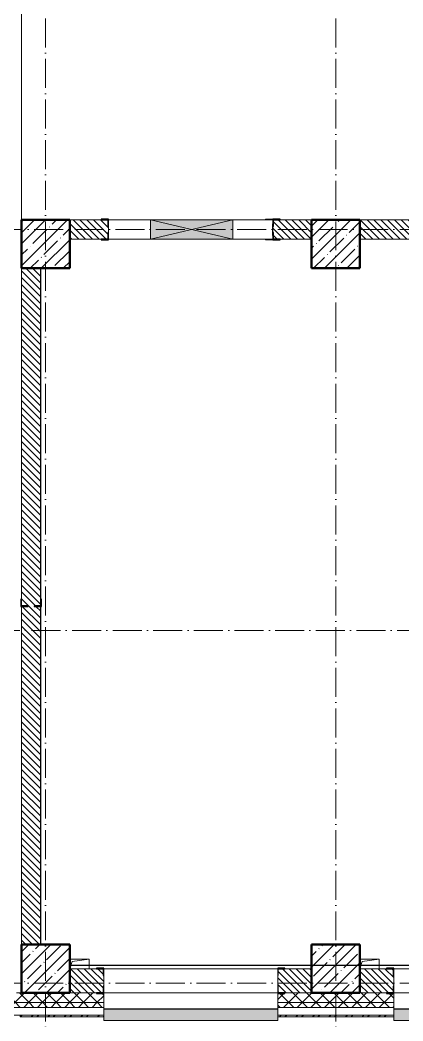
# Model space of a CAD drawing. Header units: millimetres. Extents: x -213536 to 1564669, y 70501 to 942238.
# Drawn here: x 594956 to 598917, y 341171 to 351531 of the extents above; entities that cross this region are included whole.
import ezdxf

# ---------------------------------------------------------------- set-up
doc = ezdxf.new("R2010")
doc.units = ezdxf.units.MM
doc.linetypes.add('50_200_ШТРИХ_1Т_ш5_п1_п1_', pattern=[700, 500, -100, 0, -100])
for name, color, linetype, lineweight in [('2.4) ПГП вычит ЖБбалки 0.4 м -', 24, 'Continuous', 30), ('5) Швы', 2, 'Continuous', 30), ('A-DETL-GENF-OTLN', 7, 'Continuous', 9), ('A-FLOR-____-OTLN', 7, 'Continuous', 9), ('A-GENM-____-MCUT', 7, 'Continuous', 25), ('A-GENM-____-OTLN', 7, 'Continuous', 9), ('A-GENM-____-OTLN-1', 7, 'Continuous', 25), ('A-GLAZ-____-OTLN', 7, 'Continuous', 9), ('A-WALL-____-MCUT', 7, 'Continuous', 13), ('A-WALL-____-MCUT-1', 7, 'Continuous', 9), ('A-WALL-____-OTLN', 7, 'Continuous', 9), ('A-WALL-____-PATT-1', 7, 'Continuous', 9), ('A-WALL-FNSH-MCUT-1', 7, 'Continuous', 9), ('I-WALL-____-OTLN', 7, 'Continuous', 9), ('S-COLS-____-MCUT', 7, 'Continuous', 50), ('S-COLS-____-OTLN', 7, 'Continuous', 9), ('S-GRID-____-OTLN-1', 7, '50_200_ШТРИХ_1Т_ш5_п1_п1_', 9)]:
    doc.layers.add(name, color=color, linetype=linetype, lineweight=lineweight)
doc.layers.add('A-GLAZ-____-OTLN-1', color=7, linetype='Continuous', lineweight=9, true_color=0xc0c0c0)
pattern_1 = [(45, (549721.47, 286281.11), (-70.71068, 70.71068), []), (135, (549721.47, 286281.11), (-70.71068, -70.71068), [])]
pattern_2 = [(135, (549721.475, 286281.11), (-35.35534, -35.35534), [])]

# ---------------------------------------------------------------- blocks, each defined once
blk = doc.blocks.new('BSC_Колонна _Прямоугольная - 500х500-V46-АР1_План отверстий 3 этажа в осях 1-64_Ю-ЯЯ')
at = {"layer": 'S-COLS-____-OTLN'}
h = blk.add_hatch(dxfattribs=at)
h.set_pattern_fill('FP_54', color=256, style=0, pattern_type=2)
h.set_pattern_definition([(45, (-48500, -55431.04), (-114.04925, 114.04925), []), (45, (-48385.95, -55431.04), (-114.04925, 114.04925), [201.613, -40.323, 3.353, -36.97])])
h.paths.add_polyline_path([(-250, -250), (250, -250), (250, 250), (-250, 250), (-250, 178)], flags=0)
at = {"layer": 'S-COLS-____-MCUT'}
for p, q in [((250, 250), (-250, 250)), ((-250, 250), (-250, -250)), ((250, -250), (250, 250)), ((-250, -250), (250, -250))]:
    blk.add_line(p, q, dxfattribs=at)
blk = doc.blocks.new('BSC_Колонна _Прямоугольная - 500х500-V47-АР1_План отверстий 3 этажа в осях 1-64_Ю-ЯЯ')
at = {"layer": 'S-COLS-____-OTLN'}
h = blk.add_hatch(dxfattribs=at)
h.set_pattern_fill('FP_55', color=256, style=0, pattern_type=2)
h.set_pattern_definition([(45, (-48500, -62931.04), (-114.04925, 114.04925), []), (45, (-48385.95, -62931.04), (-114.04925, 114.04925), [201.613, -40.323, 3.353, -36.97])])
h.paths.add_polyline_path([(-250, -250), (250, -250), (250, 250), (-250, 250)], flags=0)
at = {"layer": 'S-COLS-____-MCUT'}
for p, q in [((250, 250), (-250, 250)), ((-250, 250), (-250, -250)), ((250, -250), (250, 250)), ((-250, -250), (250, -250))]:
    blk.add_line(p, q, dxfattribs=at)
blk = doc.blocks.new('BSC_Колонна _Прямоугольная - 500х500-V72-АР1_План отверстий 3 этажа в осях 1-64_Ю-ЯЯ')
at = {"layer": 'S-COLS-____-OTLN'}
h = blk.add_hatch(dxfattribs=at)
h.set_pattern_fill('FP_81', color=256, style=0, pattern_type=2)
h.set_pattern_definition([(45, (-45500, -55431.04), (-114.04925, 114.04925), []), (45, (-45385.95, -55431.04), (-114.04925, 114.04925), [201.613, -40.323, 3.353, -36.97])])
h.paths.add_polyline_path([(-250, -250), (250, -250), (250, 250), (-250, 250), (-250, 178)], flags=0)
at = {"layer": 'S-COLS-____-MCUT'}
for p, q in [((250, 250), (-250, 250)), ((-250, 250), (-250, -250)), ((250, -250), (250, 250)), ((-250, -250), (250, -250))]:
    blk.add_line(p, q, dxfattribs=at)
blk = doc.blocks.new('BSC_Колонна _Прямоугольная - 500х500-V73-АР1_План отверстий 3 этажа в осях 1-64_Ю-ЯЯ')
at = {"layer": 'S-COLS-____-OTLN'}
h = blk.add_hatch(dxfattribs=at)
h.set_pattern_fill('FP_82', color=256, style=0, pattern_type=2)
h.set_pattern_definition([(45, (-45500, -62931.04), (-114.04925, 114.04925), []), (45, (-45385.95, -62931.04), (-114.04925, 114.04925), [201.613, -40.323, 3.353, -36.97])])
h.paths.add_polyline_path([(-250, -250), (250, -250), (250, 250), (-250, 250)], flags=0)
at = {"layer": 'S-COLS-____-MCUT'}
for p, q in [((250, 250), (-250, 250)), ((-250, 250), (-250, -250)), ((250, -250), (250, 250)), ((-250, -250), (250, -250))]:
    blk.add_line(p, q, dxfattribs=at)
blk = doc.blocks.new('Фахверк_СКБ_Уголок - 250_2700-27497298-АР1_План отверстий 3 этажа в осях 1-64_Ю-ЯЯ')
at = {"layer": 'A-GENM-____-MCUT'}
for p, q in [((200, 181), (125, 181)), ((125, 181), (125, 106)), ((125, 106), (131, 106)), ((131, 106), (131, 175)), ((131, 175), (200, 175)), ((200, 175), (200, 181)), ((131, -6), (125, -6)), ((125, -6), (125, -81)), ((125, -81), (200, -81)), ((131, -75), (131, -6)), ((200, -75), (131, -75)), ((200, -81), (200, -75))]:
    blk.add_line(p, q, dxfattribs=at)
blk = doc.blocks.new('154_Стойка_СКБ_Уголок - СМ-2480_200-28346303-АР1_План отверстий 3 этажа в осях 1-64_Ю-ЯЯ')
at = {"layer": 'A-GENM-____-MCUT'}
for p, q in [((125, 156), (125, 81)), ((200, 156), (125, 156)), ((131, 81), (131, 150)), ((131, 150), (200, 150)), ((200, 150), (200, 156)), ((125, 81), (131, 81)), ((131, 19), (125, 19)), ((125, 19), (125, -56)), ((131, -50), (131, 19)), ((125, -56), (200, -56)), ((200, -50), (131, -50)), ((200, -56), (200, -50))]:
    blk.add_line(p, q, dxfattribs=at)
blk = doc.blocks.new('Стойка_Влож_Полоса боковая - Полоса-V164-АР1_План отверстий 3 этажа в осях 1-64_Ю-ЯЯ')
at = {"layer": 'A-GENM-____-OTLN'}
for p, q in [((-5, 60), (0, 60)), ((-5, -60), (-5, 60)), ((0, 31), (0, -31)), ((0, -60), (-5, -60))]:
    blk.add_line(p, q, dxfattribs=at)
blk = doc.blocks.new('Стойка_Влож_Уголок_Опорный - Уголок-28213941-АР1_План отверстий 3 этажа в осях 1-64_Ю-ЯЯ')
at = {"layer": 'A-GENM-____-OTLN'}
for p, q in [((-212, -6), (-212, 0)), ((0, 0), (0, -6)), ((-212, -75), (-212, -6)), ((-212, -6), (-206, -6)), ((-212, -75), (-206, -75)), ((-6, -6), (0, -6)), ((-6, -75), (0, -75)), ((0, -6), (0, -75))]:
    blk.add_line(p, q, dxfattribs=at)
blk = doc.blocks.new('Фахверк_СКБ_Уголок - 200_3960-28268576-АР1_План отверстий 3 этажа в осях 1-64_Ю-ЯЯ')
at = {"layer": 'A-GENM-____-MCUT'}
for p, q in [((200, 156), (125, 156)), ((125, 156), (125, 81)), ((131, 81), (131, 150)), ((131, 150), (200, 150)), ((200, 150), (200, 156)), ((125, 81), (131, 81)), ((131, 19), (125, 19)), ((125, 19), (125, -56)), ((131, -50), (131, 19)), ((125, -56), (200, -56)), ((200, -50), (131, -50)), ((200, -56), (200, -50))]:
    blk.add_line(p, q, dxfattribs=at)
blk = doc.blocks.new('Фахверк_СКБ_Уголок - 200_3550-28187522-АР1_План отверстий 3 этажа в осях 1-64_Ю-ЯЯ')
at = {"layer": 'A-GENM-____-MCUT'}
for p, q in [((125, 156), (50, 156)), ((50, 156), (50, 150)), ((50, 150), (119, 150)), ((119, 150), (119, 81)), ((125, 81), (125, 156)), ((119, 81), (125, 81)), ((125, 19), (119, 19)), ((119, 19), (119, -50)), ((125, -56), (125, 19)), ((119, -50), (50, -50)), ((50, -50), (50, -56)), ((50, -56), (125, -56))]:
    blk.add_line(p, q, dxfattribs=at)
blk = doc.blocks.new('AR_Отверстие прямоугольное _в плите_ - AR_Отверстие прямоугольное _в плите_-V178-АР1_План отверстий 3 этажа в осях 1-64_Ю-ЯЯ')
at = {"layer": 'A-GENM-____-OTLN'}
for p, q in [((100, 50), (-100, 50)), ((-100, -50), (-75, 25)), ((-75, 25), (100, 50)), ((100, -50), (100, 50))]:
    blk.add_line(p, q, dxfattribs=at)
blk = doc.blocks.new('Отлив_СКБ - Отлив витража_120_НВФ-31885687-АР1_План отверстий 3 этажа в осях 1-64_Ю-ЯЯ')
at = {"layer": 'A-GLAZ-____-OTLN-1'}
for points in [[(0, -2), (1800, -2), (1800, 0), (0, 0)], [(945, -120), (1800, -120), (1800, -2), (0, -2), (0, -120), (878, -120)]]:
    blk.add_hatch(color=256, dxfattribs=at).paths.add_polyline_path(points, flags=0)
at = {"layer": 'A-GLAZ-____-OTLN'}
for p, q in [((0, 0), (1800, 0)), ((1800, -2), (0, -2)), ((0, -120), (0, -83)), ((1800, -83), (1800, -120)), ((0, -120), (1800, -120))]:
    blk.add_line(p, q, dxfattribs=at)
blk = doc.blocks.new('AR_Отверстие прямоугольное _в стене_ - AR_Отверстие прямоугольное _в стене__ОВ-36927705-АР1_План отверстий 3 этажа в осях 1-64_Ю-ЯЯ')
at = {"layer": 'A-GLAZ-____-OTLN'}
blk.add_hatch(color=256, dxfattribs=at).paths.add_polyline_path([(425, -100), (425, 100), (-425, 100), (-425, -100)], flags=0)
at = {"layer": 'A-DETL-GENF-OTLN'}
for p, q in [((-425, -100), (-425, 100)), ((-425, 100), (425, 100)), ((425, 100), (-425, -100)), ((-425, 100), (425, -100)), ((425, 100), (-425, 100)), ((-425, 100), (-425, -100)), ((425, 100), (425, -100)), ((425, -100), (425, 100)), ((425, -100), (-425, -100)), ((-425, -100), (425, -100))]:
    blk.add_line(p, q, dxfattribs=at)

msp = doc.modelspace()

# ---------------------------------------------------------------- hatches: boundary and pattern name
at = {"layer": 'A-WALL-____-PATT-1'}
h = msp.add_hatch(dxfattribs=at)
h.set_pattern_fill('FP_9', color=256, style=0, pattern_type=2)
h.set_pattern_definition(pattern_2)
h.paths.add_polyline_path([(595471.5, 349262.2), (595865.5, 349262.2), (595865.5, 349331.2), (595871.5, 349331.2), (595871.5, 349393.2), (595865.5, 349393.2), (595865.5, 349462.2), (595471.5, 349462.2)], flags=0)
h.paths.add_polyline_path([(597577.5, 349262.2), (597971.5, 349262.2), (597971.5, 349462.2), (597577.5, 349462.2), (597577.5, 349393.2), (597571.5, 349393.2), (597571.5, 349331.2), (597577.5, 349331.2), (597577.5, 349302.2)], flags=0)
h = msp.add_hatch(dxfattribs=at)
h.set_pattern_fill('FP_9', color=256, style=0, pattern_type=2)
h.set_pattern_definition(pattern_2)
h.paths.add_polyline_path([(603946.5, 349262.2), (603971.5, 349262.2), (603971.5, 349462.2), (603877.5, 349462.2), (603877.5, 349393.2), (603871.5, 349393.2), (603871.5, 349331.2), (603877.5, 349331.2), (603877.5, 349262.2)], flags=0)
h.paths.add_polyline_path([(601096.5, 349262.2), (601165.5, 349262.2), (601165.5, 349331.2), (601171.5, 349331.2), (601171.5, 349393.2), (601165.5, 349393.2), (601165.5, 349462.2), (600877.5, 349462.2), (600877.5, 349393.2), (600871.5, 349393.2), (600871.5, 349331.2), (600877.5, 349331.2), (600877.5, 349262.2), (600963.9, 349262.2)], flags=0)
h.paths.add_polyline_path([(603165.5, 349262.2), (603165.5, 349331.2), (603171.5, 349331.2), (603171.5, 349393.2), (603165.5, 349393.2), (603165.5, 349462.2), (602877.5, 349462.2), (602877.5, 349393.2), (602871.5, 349393.2), (602871.5, 349331.2), (602877.5, 349331.2), (602877.5, 349262.2), (603096.5, 349262.2)], flags=0)
h.paths.add_polyline_path([(600165.5, 349262.2), (600165.5, 349331.2), (600171.5, 349331.2), (600171.5, 349393.2), (600165.5, 349393.2), (600165.5, 349462.2), (598471.5, 349462.2), (598471.5, 349262.2), (600096.5, 349262.2)], flags=0)
h.paths.add_polyline_path([(602096.5, 349262.2), (602165.5, 349262.2), (602165.5, 349331.2), (602171.5, 349331.2), (602171.5, 349393.2), (602165.5, 349393.2), (602165.5, 349462.2), (601877.5, 349462.2), (601877.5, 349393.2), (601871.5, 349393.2), (601871.5, 349331.2), (601877.5, 349331.2), (601877.5, 349262.2), (601946.5, 349262.2)], flags=0)
h = msp.add_hatch(dxfattribs=at)
h.set_pattern_fill('FP_9', color=256, style=0, pattern_type=2)
h.set_pattern_definition(pattern_2)
h.paths.add_polyline_path([(594971.5, 341962.2), (595171.5, 341962.2), (595171.5, 345462.2), (595102.5, 345462.2), (595102.5, 345468.2), (595171.5, 345468.2), (595171.5, 348962.2), (594971.5, 348962.2), (594971.5, 345468.2), (595040.5, 345468.2), (595040.5, 345462.2), (594971.5, 345462.2), (594971.5, 343504.6)], flags=0)
h = msp.add_hatch(dxfattribs=at)
h.set_pattern_fill('FP_9', color=256, style=0, pattern_type=2)
h.set_pattern_definition(pattern_2)
h.paths.add_polyline_path([(597627.5, 341462.2), (597971.5, 341462.2), (597971.5, 341712.2), (597627.5, 341712.2), (597627.5, 341643.2), (597621.5, 341643.2), (597621.5, 341531.2), (597627.5, 341531.2)], flags=0)
h.paths.add_polyline_path([(595815.5, 341462.2), (595815.5, 341531.2), (595821.5, 341531.2), (595821.5, 341643.2), (595815.5, 341643.2), (595815.5, 341712.2), (595471.5, 341712.2), (595471.5, 341462.2), (595746.5, 341462.2)], flags=0)
h = msp.add_hatch(dxfattribs=at)
h.set_pattern_fill('FP_9', color=256, style=0, pattern_type=2)
h.set_pattern_definition(pattern_2)
h.paths.add_polyline_path([(603696.5, 341462.2), (603971.5, 341462.2), (603971.5, 341712.2), (603627.5, 341712.2), (603627.5, 341643.2), (603621.5, 341643.2), (603621.5, 341531.2), (603627.5, 341531.2), (603627.5, 341462.2)], flags=0)
h.paths.add_polyline_path([(601746.5, 341462.2), (601815.5, 341462.2), (601815.5, 341531.2), (601821.5, 341531.2), (601821.5, 341643.2), (601815.5, 341643.2), (601815.5, 341712.2), (600627.5, 341712.2), (600627.5, 341643.2), (600621.5, 341643.2), (600621.5, 341531.2), (600627.5, 341531.2), (600627.5, 341462.2), (600963.9, 341462.2)], flags=0)
h.paths.add_polyline_path([(598746.5, 341462.2), (598815.5, 341462.2), (598815.5, 341531.2), (598821.5, 341531.2), (598821.5, 341643.2), (598815.5, 341643.2), (598815.5, 341712.2), (598471.5, 341712.2), (598471.5, 341462.2)], flags=0)
h = msp.add_hatch(dxfattribs=at)
h.set_pattern_fill('FP_4', color=256, style=0, pattern_type=2)
h.set_pattern_definition(pattern_1)
h.paths.add_polyline_path([(623940.9, 341362.2), (624021.5, 341362.2), (624021.5, 341462.2), (617671.5, 341462.2), (617671.5, 341362.2), (620406, 341362.2)], flags=0)
h.paths.add_polyline_path([(613336.2, 341362.2), (613721.5, 341362.2), (613721.5, 341456.2), (613646.5, 341456.2), (613646.5, 341462.2), (612696.5, 341462.2), (612696.5, 341456.2), (612621.5, 341456.2), (612621.5, 341362.2), (612971.5, 341362.2)], flags=0)
h.paths.add_polyline_path([(615103.6, 341362.2), (616671.5, 341362.2), (616671.5, 341462.2), (614796.5, 341462.2), (614796.5, 341456.2), (614721.5, 341456.2), (614721.5, 341362.2)], flags=0)
h.paths.add_polyline_path([(609696.5, 341362.2), (610821.5, 341362.2), (610821.5, 341456.2), (610746.5, 341456.2), (610746.5, 341462.2), (609696.5, 341462.2), (609696.5, 341456.2), (609621.5, 341456.2), (609621.5, 341362.2), (609627.5, 341362.2)], flags=0)
h.paths.add_polyline_path([(607821.5, 341362.2), (607821.5, 341456.2), (607746.5, 341456.2), (607746.5, 341462.2), (606696.5, 341462.2), (606696.5, 341456.2), (606621.5, 341456.2), (606621.5, 341362.2), (607150, 341362.2)], flags=0)
h.paths.add_polyline_path([(603696.5, 341362.2), (604821.5, 341362.2), (604821.5, 341456.2), (604746.5, 341456.2), (604746.5, 341462.2), (603696.5, 341462.2), (603696.5, 341456.2), (603621.5, 341456.2), (603621.5, 341362.2)], flags=0)
h.paths.add_polyline_path([(601746.5, 341362.2), (601821.5, 341362.2), (601821.5, 341456.2), (601746.5, 341456.2), (601746.5, 341462.2), (600696.5, 341462.2), (600696.5, 341456.2), (600621.5, 341456.2), (600621.5, 341362.2), (600963.9, 341362.2)], flags=0)
h.paths.add_polyline_path([(597971.5, 341362.2), (598821.5, 341362.2), (598821.5, 341456.2), (598746.5, 341456.2), (598746.5, 341462.2), (597696.5, 341462.2), (597696.5, 341456.2), (597621.5, 341456.2), (597621.5, 341362.2), (597696.5, 341362.2)], flags=0)
h.paths.add_polyline_path([(595661.5, 341362.2), (595821.5, 341362.2), (595821.5, 341456.2), (595746.5, 341456.2), (595746.5, 341462.2), (594146.5, 341462.2), (594146.5, 341456.2), (594071.5, 341456.2), (594071.5, 341362.2), (594777.8, 341362.2)], flags=0)
h.paths.add_polyline_path([(592126.6, 341362.2), (592271.5, 341362.2), (592271.5, 341456.2), (592196.5, 341456.2), (592196.5, 341462.2), (591146.5, 341462.2), (591146.5, 341456.2), (591071.5, 341456.2), (591071.5, 341362.2)], flags=0)
h.paths.add_polyline_path([(589271.5, 341362.2), (589271.5, 341456.2), (589196.5, 341456.2), (589196.5, 341462.2), (588146.5, 341462.2), (588146.5, 341456.2), (588071.5, 341456.2), (588071.5, 341362.2), (588591.7, 341362.2)], flags=0)
h.paths.add_polyline_path([(585940.5, 341362.2), (586271.5, 341362.2), (586271.5, 341456.2), (586196.5, 341456.2), (586196.5, 341462.2), (585146.5, 341462.2), (585146.5, 341456.2), (585071.5, 341456.2), (585071.5, 341362.2), (585498.6, 341362.2)], flags=0)
h.paths.add_polyline_path([(582146.5, 341362.2), (583271.5, 341362.2), (583271.5, 341456.2), (583196.5, 341456.2), (583196.5, 341462.2), (582146.5, 341462.2), (582146.5, 341456.2), (582071.5, 341456.2), (582071.5, 341362.2), (582077.5, 341362.2)], flags=0)
h.paths.add_polyline_path([(579071.5, 341362.2), (580271.5, 341362.2), (580271.5, 341456.2), (580196.5, 341456.2), (580196.5, 341462.2), (579146.5, 341462.2), (579146.5, 341456.2), (579071.5, 341456.2)], flags=0)
h.paths.add_polyline_path([(577271.5, 341362.2), (577271.5, 341456.2), (577196.5, 341456.2), (577196.5, 341462.2), (576146.5, 341462.2), (576146.5, 341456.2), (576071.5, 341456.2), (576071.5, 341362.2), (577103.1, 341362.2)], flags=0)
h.paths.add_polyline_path([(573146.5, 341362.2), (574271.5, 341362.2), (574271.5, 341456.2), (574196.5, 341456.2), (574196.5, 341462.2), (573146.5, 341462.2), (573146.5, 341456.2), (573071.5, 341456.2), (573071.5, 341362.2), (573077.5, 341362.2)], flags=0)
h.paths.add_polyline_path([(571271.5, 341362.2), (571271.5, 341456.2), (571196.5, 341456.2), (571196.5, 341462.2), (570146.5, 341462.2), (570146.5, 341456.2), (570071.5, 341456.2), (570071.5, 341362.2), (571196.5, 341362.2)], flags=0)
h.paths.add_polyline_path([(567921.5, 341362.2), (568271.5, 341362.2), (568271.5, 341456.2), (568196.5, 341456.2), (568196.5, 341462.2), (567146.5, 341462.2), (567146.5, 341456.2), (567071.5, 341456.2), (567071.5, 341362.2), (567421.5, 341362.2)], flags=0)
h.paths.add_polyline_path([(566071.5, 341362.2), (566071.5, 341456.2), (565996.5, 341456.2), (565996.5, 341462.2), (556271.5, 341462.2), (556271.5, 341362.2), (565614.6, 341362.2)], flags=0)
h.paths.add_polyline_path([(555271.5, 341362.2), (555271.5, 341462.2), (547271.5, 341462.2), (547271.5, 341362.2), (553242.4, 341362.2)], flags=0)
h = msp.add_hatch(dxfattribs=at)
h.set_pattern_fill('FP_4', color=256, style=0, pattern_type=2)
h.set_pattern_definition(pattern_1)
h.paths.add_polyline_path([(624021.5, 341312.2), (624021.5, 341362.2), (617671.5, 341362.2), (617671.5, 341312.2), (623940.9, 341312.2)], flags=0)
h.paths.add_polyline_path([(616671.5, 341312.2), (616671.5, 341362.2), (614721.5, 341362.2), (614721.5, 341312.2), (615103.6, 341312.2)], flags=0)
h.paths.add_polyline_path([(610821.5, 341312.2), (610821.5, 341362.2), (609621.5, 341362.2), (609621.5, 341312.2), (609801.2, 341312.2)], flags=0)
h.paths.add_polyline_path([(613336.2, 341312.2), (613721.5, 341312.2), (613721.5, 341362.2), (612621.5, 341362.2), (612621.5, 341312.2)], flags=0)
h.paths.add_polyline_path([(607150, 341312.2), (607821.5, 341312.2), (607821.5, 341362.2), (606621.5, 341362.2), (606621.5, 341312.2)], flags=0)
h.paths.add_polyline_path([(604821.5, 341312.2), (604821.5, 341362.2), (603621.5, 341362.2), (603621.5, 341312.2), (604498.8, 341312.2)], flags=0)
h.paths.add_polyline_path([(601821.5, 341312.2), (601821.5, 341362.2), (600621.5, 341362.2), (600621.5, 341312.2), (600963.9, 341312.2)], flags=0)
h.paths.add_polyline_path([(598821.5, 341312.2), (598821.5, 341362.2), (597621.5, 341362.2), (597621.5, 341312.2), (598312.7, 341312.2)], flags=0)
h.paths.add_polyline_path([(595821.5, 341312.2), (595821.5, 341362.2), (594071.5, 341362.2), (594071.5, 341312.2), (595661.5, 341312.2)], flags=0)
h.paths.add_polyline_path([(592271.5, 341312.2), (592271.5, 341362.2), (591071.5, 341362.2), (591071.5, 341312.2), (592126.6, 341312.2)], flags=0)
h.paths.add_polyline_path([(589271.5, 341312.2), (589271.5, 341362.2), (588071.5, 341362.2), (588071.5, 341312.2), (588591.7, 341312.2)], flags=0)
h.paths.add_polyline_path([(586271.5, 341312.2), (586271.5, 341362.2), (585071.5, 341362.2), (585071.5, 341312.2), (585940.5, 341312.2)], flags=0)
h.paths.add_polyline_path([(582071.5, 341312.2), (583271.5, 341312.2), (583271.5, 341362.2), (582071.5, 341362.2)], flags=0)
h.paths.add_polyline_path([(579754.3, 341312.2), (580271.5, 341312.2), (580271.5, 341362.2), (579071.5, 341362.2), (579071.5, 341312.2)], flags=0)
h.paths.add_polyline_path([(577103.1, 341312.2), (577271.5, 341312.2), (577271.5, 341362.2), (576071.5, 341362.2), (576071.5, 341312.2), (576219.4, 341312.2)], flags=0)
h.paths.add_polyline_path([(574271.5, 341312.2), (574271.5, 341362.2), (573071.5, 341362.2), (573071.5, 341312.2), (573568.2, 341312.2)], flags=0)
h.paths.add_polyline_path([(570917, 341312.2), (571271.5, 341312.2), (571271.5, 341362.2), (570071.5, 341362.2), (570071.5, 341312.2)], flags=0)
h.paths.add_polyline_path([(568265.8, 341312.2), (568271.5, 341312.2), (568271.5, 341362.2), (567071.5, 341362.2), (567071.5, 341312.2), (567382.1, 341312.2)], flags=0)
h.paths.add_polyline_path([(565614.6, 341312.2), (566071.5, 341312.2), (566071.5, 341362.2), (556271.5, 341362.2), (556271.5, 341312.2), (563847.2, 341312.2)], flags=0)
h.paths.add_polyline_path([(555271.5, 341312.2), (555271.5, 341362.2), (547171.5, 341362.2), (547171.5, 341312.2), (553242.4, 341312.2)], flags=0)
h = msp.add_hatch(dxfattribs=at)
h.set_pattern_fill('FP_6', color=256, style=0, pattern_type=2)
h.set_pattern_definition([(45, (549721.47, 286281.11), (-85.53659, 85.53659), []), (45, (549778.5, 286281.11), (-85.53659, 85.53659), [])])
h.paths.add_polyline_path([(609801.2, 341212.2), (610241.5, 341212.2), (610241.5, 341232.2), (609621.5, 341232.2), (609621.5, 341212.2)], flags=0)
h.paths.add_polyline_path([(607821.5, 341212.2), (607821.5, 341232.2), (606621.5, 341232.2), (606621.5, 341212.2), (607150, 341212.2)], flags=0)
h.paths.add_polyline_path([(603621.5, 341212.2), (604821.5, 341212.2), (604821.5, 341232.2), (603621.5, 341232.2)], flags=0)
h.paths.add_polyline_path([(601821.5, 341212.2), (601821.5, 341232.2), (600621.5, 341232.2), (600621.5, 341212.2), (600963.9, 341212.2)], flags=0)
h.paths.add_polyline_path([(598312.7, 341212.2), (598821.5, 341212.2), (598821.5, 341232.2), (597621.5, 341232.2), (597621.5, 341212.2)], flags=0)
h.paths.add_polyline_path([(595821.5, 341212.2), (595821.5, 341232.2), (594956.5, 341232.2), (594956.5, 341212.2), (595661.5, 341212.2)], flags=0)

# ---------------------------------------------------------------- linework, layer by layer
at = {"color": 2, "lineweight": 30}
for points in [[(597971.5, 349462.2), (598471.5, 349462.2)], [(597971.5, 349262.2), (597971.5, 348962.2), (598471.5, 348962.2), (598471.5, 349262.2)], [(595484, 341749.7), (615951.5, 341749.7)]]:
    msp.add_lwpolyline(points, dxfattribs=at)
at = {"layer": '2.4) ПГП вычит ЖБбалки 0.4 м -'}
msp.add_lwpolyline([(595171.5, 341962.2), (595171.5, 348962.2)], dxfattribs=at)
at = {"layer": '5) Швы'}
msp.add_lwpolyline([(597971.5, 341712.2), (597971.5, 341962.2), (598471.5, 341962.2), (598471.5, 341712.2)], dxfattribs=at)
at = {"layer": 'A-FLOR-____-OTLN'}
msp.add_line((594971.5, 353562.2), (594971.5, 349462.2), dxfattribs=at)
at = {"layer": 'A-WALL-____-MCUT'}
for p, q in [((595796.5, 349462.2), (595471.5, 349462.2)), ((597971.5, 349462.2), (597646.5, 349462.2)), ((600096.5, 349462.2), (598471.5, 349462.2)), ((595871.5, 349331.2), (595871.5, 349393.2)), ((595471.5, 349262.2), (595796.5, 349262.2)), ((597646.5, 349262.2), (597971.5, 349262.2)), ((598471.5, 349262.2), (600096.5, 349262.2)), ((594971.5, 348962.2), (594971.5, 345537.2)), ((595171.5, 345537.2), (595171.5, 348962.2)), ((594971.5, 345462.2), (594971.5, 341962.2)), ((595171.5, 341962.2), (595171.5, 345462.2)), ((595746.5, 341712.2), (595471.5, 341712.2)), ((597971.5, 341712.2), (597696.5, 341712.2)), ((598746.5, 341712.2), (598471.5, 341712.2)), ((595821.5, 341531.2), (595821.5, 341643.2)), ((597621.5, 341643.2), (597621.5, 341531.2)), ((598821.5, 341531.2), (598821.5, 341643.2)), ((594971.5, 341462.2), (594921.5, 341462.2)), ((595821.5, 341232.2), (595821.5, 341456.2)), ((597621.5, 341456.2), (597621.5, 341232.2)), ((598821.5, 341232.2), (598821.5, 341456.2)), ((594071.5, 341232.2), (595821.5, 341232.2)), ((597621.5, 341232.2), (598821.5, 341232.2))]:
    msp.add_line(p, q, dxfattribs=at)
at = {"layer": 'A-WALL-____-MCUT-1'}
for p, q in [((595746.5, 341462.2), (595471.5, 341462.2)), ((595471.5, 341462.2), (595746.5, 341462.2)), ((597971.5, 341462.2), (597696.5, 341462.2)), ((597696.5, 341462.2), (597971.5, 341462.2)), ((598746.5, 341462.2), (598471.5, 341462.2)), ((598471.5, 341462.2), (598746.5, 341462.2)), ((595821.5, 341362.2), (594071.5, 341362.2)), ((595821.5, 341312.2), (594071.5, 341312.2)), ((598821.5, 341362.2), (597621.5, 341362.2)), ((598821.5, 341312.2), (597621.5, 341312.2))]:
    msp.add_line(p, q, dxfattribs=at)
at = {"layer": 'A-WALL-____-OTLN'}
for p, q in [((595821.5, 341712.2), (597621.5, 341712.2)), ((598821.5, 341712.2), (600621.5, 341712.2)), ((595821.5, 341462.2), (597621.5, 341462.2)), ((597621.5, 341462.2), (595821.5, 341462.2)), ((598821.5, 341462.2), (600621.5, 341462.2)), ((600621.5, 341462.2), (598821.5, 341462.2))]:
    msp.add_line(p, q, dxfattribs=at)
at = {"layer": 'A-WALL-FNSH-MCUT-1'}
for p, q in [((594956.5, 341232.2), (594956.5, 341212.2)), ((594956.5, 341212.2), (595821.5, 341212.2)), ((595821.5, 341212.2), (595821.5, 341232.2)), ((595821.5, 341232.2), (595821.5, 341232.2)), ((597621.5, 341232.2), (597621.5, 341212.2)), ((597621.5, 341212.2), (598821.5, 341212.2)), ((598821.5, 341212.2), (598821.5, 341232.2))]:
    msp.add_line(p, q, dxfattribs=at)
at = {"layer": 'I-WALL-____-OTLN'}
for p, q in [((595871.5, 349462.2), (596306.5, 349462.2)), ((597156.5, 349462.2), (597571.5, 349462.2)), ((596306.5, 349262.2), (595871.5, 349262.2)), ((597571.5, 349262.2), (597156.5, 349262.2))]:
    msp.add_line(p, q, dxfattribs=at)
at = {"layer": 'S-GRID-____-OTLN-1', "color": 251, "ltscale": 0.6, "true_color": 0x636466}
for p, q in [((595221.5, 377174), (595221.5, 339172.7)), ((598221.5, 377174), (598221.5, 339172.7)), ((653795.9, 349362.2), (545052.7, 349362.2)), ((625201.5, 345212.2), (545052.7, 345212.2)), ((653795.9, 341562.2), (545052.7, 341562.2))]:
    msp.add_line(p, q, dxfattribs=at)

# ---------------------------------------------------------------- block references
at = {"layer": 'A-GENM-____-OTLN', "rotation": 269.9999999999996}
msp.add_blockref('Стойка_Влож_Уголок_Опорный - Уголок-28213941-АР1_План отверстий 3 этажа в осях 1-64_Ю-ЯЯ', (597571.5, 349256.2), dxfattribs=at)
at = {"layer": 'A-GENM-____-OTLN'}
for name, p in [('Стойка_Влож_Полоса боковая - Полоса-V164-АР1_План отверстий 3 этажа в осях 1-64_Ю-ЯЯ', (597571.5, 349362.2)), ('AR_Отверстие прямоугольное _в плите_ - AR_Отверстие прямоугольное _в плите_-V178-АР1_План отверстий 3 этажа в осях 1-64_Ю-ЯЯ', (595571.5, 341762.2)), ('AR_Отверстие прямоугольное _в плите_ - AR_Отверстие прямоугольное _в плите_-V178-АР1_План отверстий 3 этажа в осях 1-64_Ю-ЯЯ', (598571.5, 341762.2))]:
    msp.add_blockref(name, p, dxfattribs=at)
at = {"layer": 'A-GENM-____-OTLN-1'}
for name, p, rotation in [('Фахверк_СКБ_Уголок - 200_3960-28268576-АР1_План отверстий 3 этажа в осях 1-64_Ю-ЯЯ', (595996.5, 349412.2), 180), ('Фахверк_СКБ_Уголок - 200_3550-28187522-АР1_План отверстий 3 этажа в осях 1-64_Ю-ЯЯ', (595021.5, 345587.2), 269.9999999999999), ('Фахверк_СКБ_Уголок - 250_2700-27497298-АР1_План отверстий 3 этажа в осях 1-64_Ю-ЯЯ', (595946.5, 341637.2), 180), ('Фахверк_СКБ_Уголок - 250_2700-27497298-АР1_План отверстий 3 этажа в осях 1-64_Ю-ЯЯ', (598946.5, 341637.2), 180)]:
    msp.add_blockref(name, p, dxfattribs=dict(at, rotation=rotation))
for name, p in [('154_Стойка_СКБ_Уголок - СМ-2480_200-28346303-АР1_План отверстий 3 этажа в осях 1-64_Ю-ЯЯ', (597446.5, 349312.2)), ('Фахверк_СКБ_Уголок - 250_2700-27497298-АР1_План отверстий 3 этажа в осях 1-64_Ю-ЯЯ', (597496.5, 341537.2))]:
    msp.add_blockref(name, p, dxfattribs=at)
at = {"layer": 'A-GLAZ-____-OTLN'}
for name, p in [('AR_Отверстие прямоугольное _в стене_ - AR_Отверстие прямоугольное _в стене__ОВ-36927705-АР1_План отверстий 3 этажа в осях 1-64_Ю-ЯЯ', (596731.5, 349362.2)), ('Отлив_СКБ - Отлив витража_120_НВФ-31885687-АР1_План отверстий 3 этажа в осях 1-64_Ю-ЯЯ', (595821.5, 341295.2)), ('Отлив_СКБ - Отлив витража_120_НВФ-31885687-АР1_План отверстий 3 этажа в осях 1-64_Ю-ЯЯ', (598821.5, 341295.2))]:
    msp.add_blockref(name, p, dxfattribs=at)
at = {"layer": 'S-COLS-____-OTLN'}
for name, p in [('BSC_Колонна _Прямоугольная - 500х500-V73-АР1_План отверстий 3 этажа в осях 1-64_Ю-ЯЯ', (595221.5, 349212.2)), ('BSC_Колонна _Прямоугольная - 500х500-V47-АР1_План отверстий 3 этажа в осях 1-64_Ю-ЯЯ', (598221.5, 349212.2)), ('BSC_Колонна _Прямоугольная - 500х500-V72-АР1_План отверстий 3 этажа в осях 1-64_Ю-ЯЯ', (595221.5, 341712.2)), ('BSC_Колонна _Прямоугольная - 500х500-V46-АР1_План отверстий 3 этажа в осях 1-64_Ю-ЯЯ', (598221.5, 341712.2))]:
    msp.add_blockref(name, p, dxfattribs=at)

doc.saveas('drawing.dxf')
